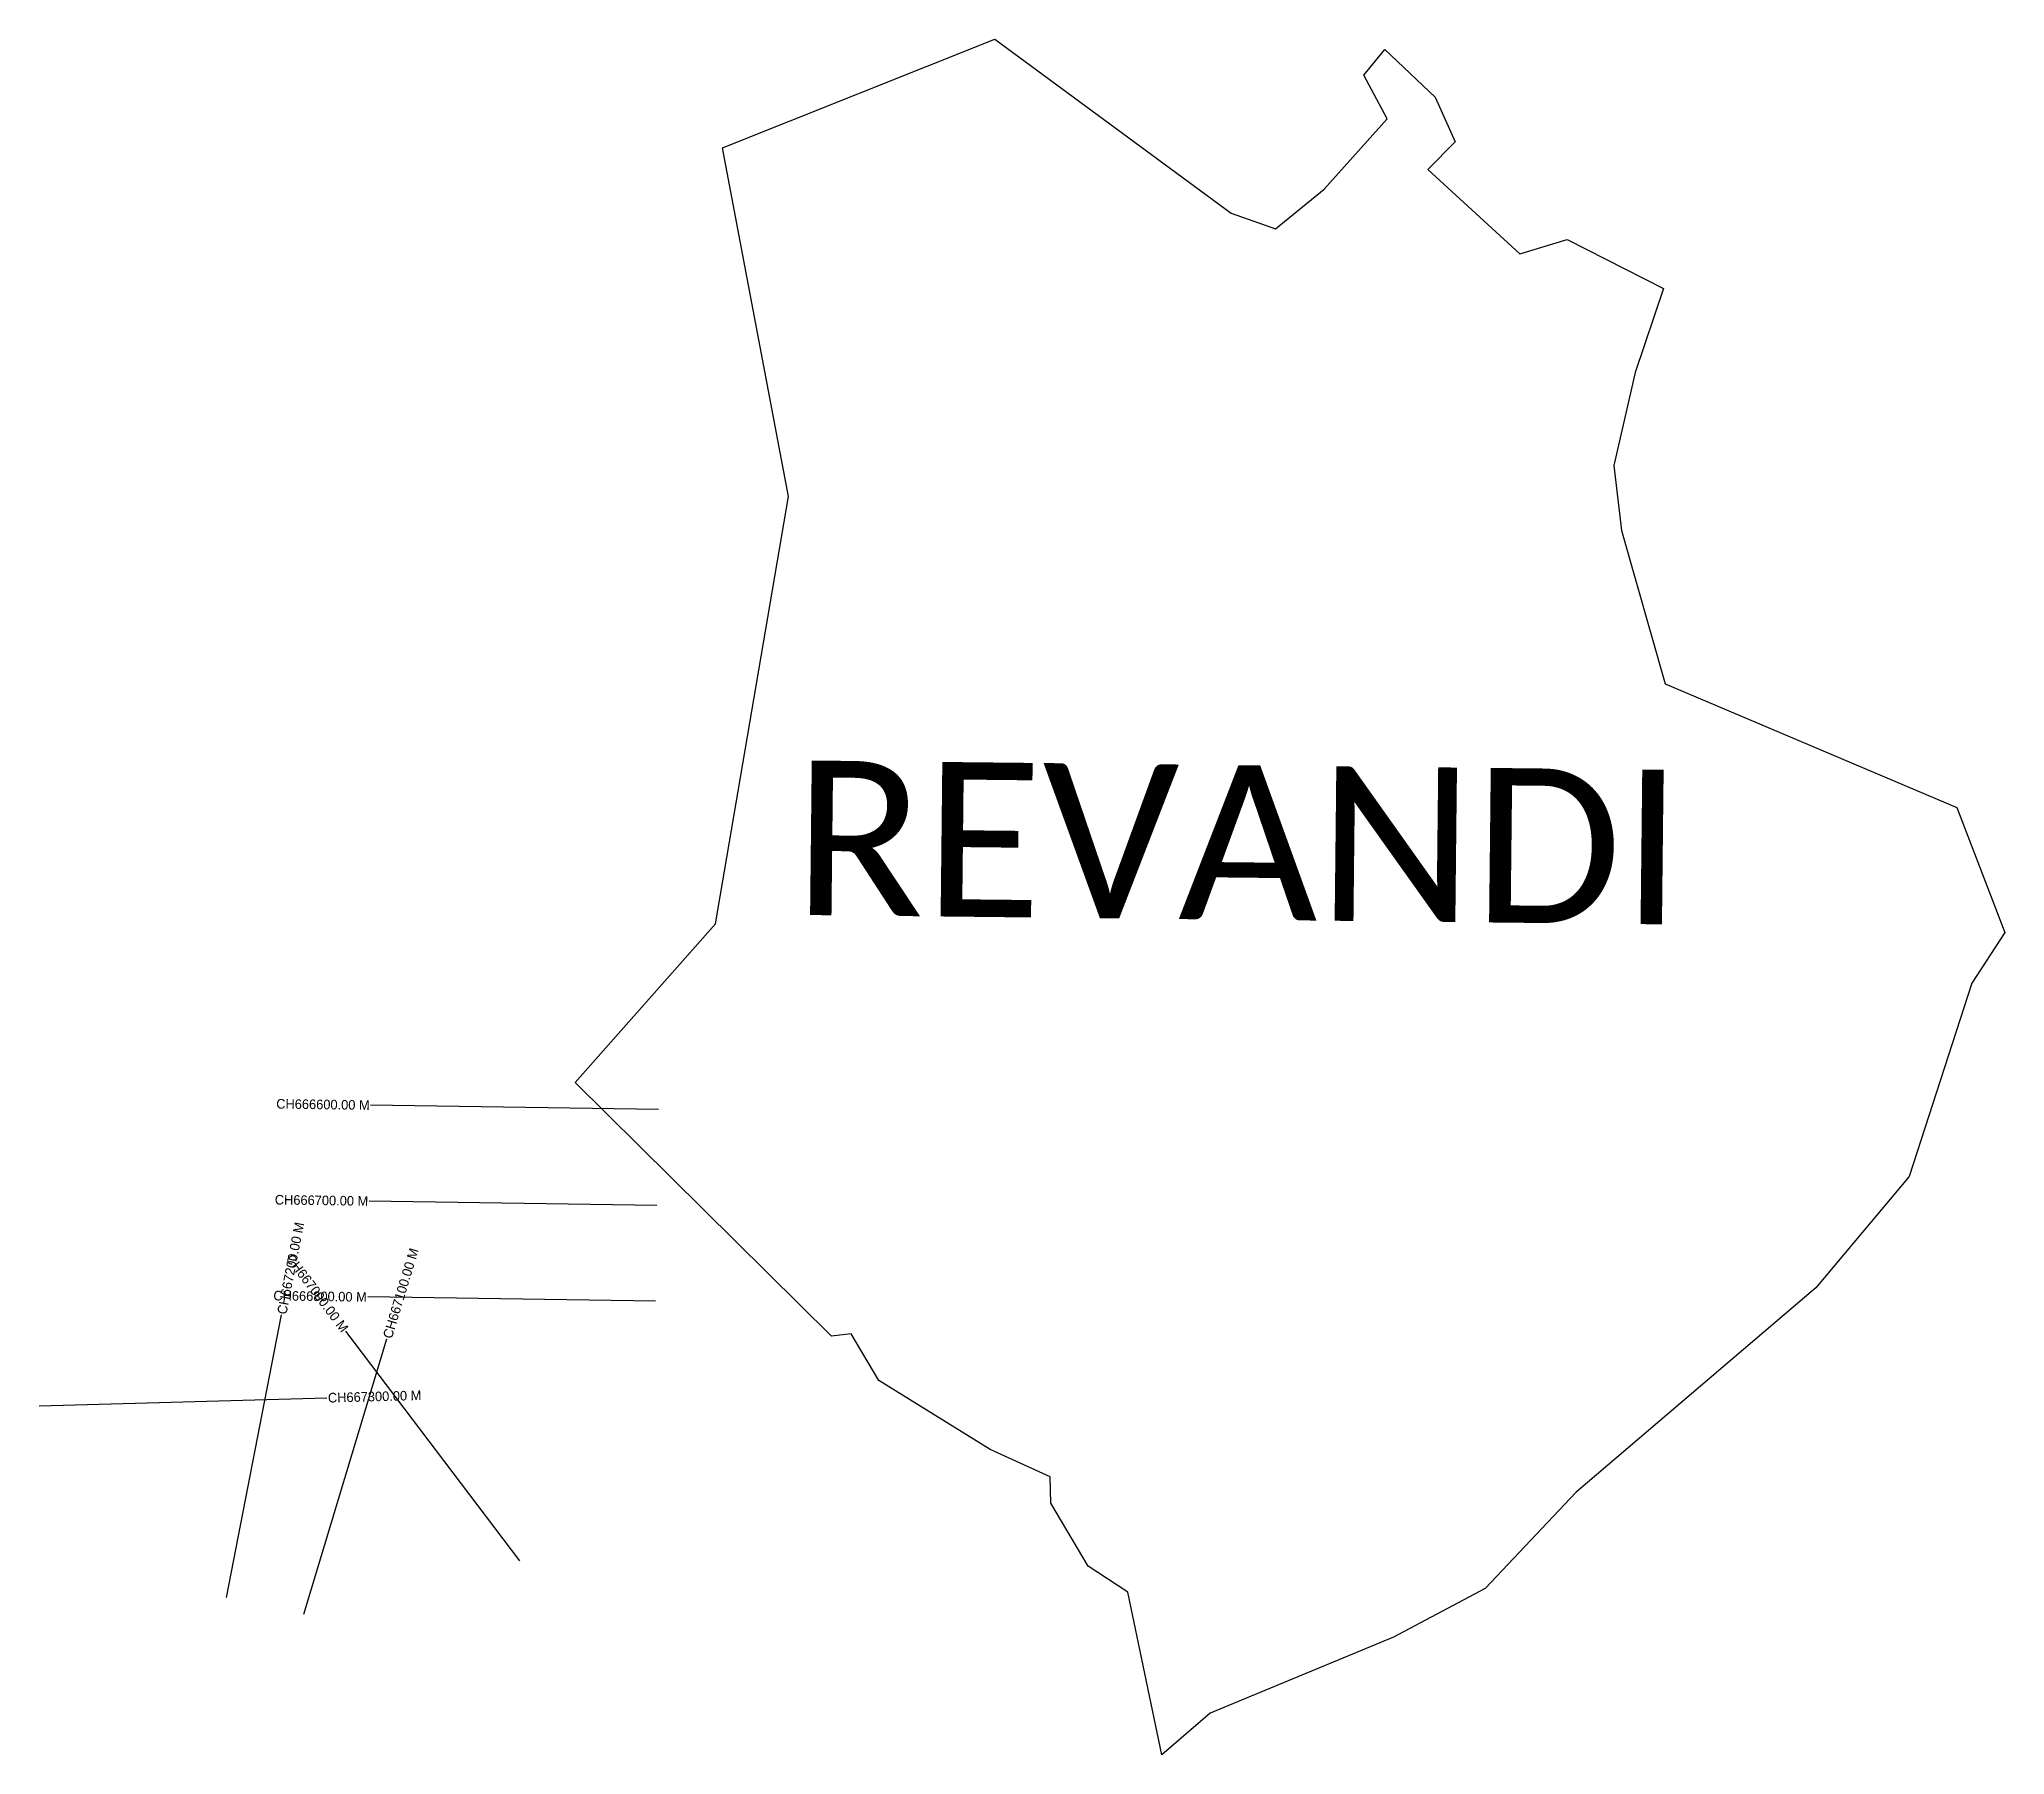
# Model space of a CAD drawing. Header units: metres. Extents: x 334995 to 337044, y 1778698 to 1780486.
import ezdxf
from ezdxf.enums import TextEntityAlignment as Align

# ---------------------------------------------------------------- set-up
doc = ezdxf.new("R2010")
doc.units = ezdxf.units.M
for name, color, linetype in [('CS', 134, 'Continuous'), ('CSMark', 6, 'Continuous'), ('village', 3, 'Continuous'), ('VILLAGE NAME', 250, 'Continuous')]:
    doc.layers.add(name, color=color, linetype=linetype)

msp = doc.modelspace()

# ---------------------------------------------------------------- linework, layer by layer
at = {"layer": 'CS'}
for p, q in [((335640.5, 1779370.5), (335340.6, 1779375)), ((335639, 1779270.5), (335339.1, 1779275)), ((335637.5, 1779170.5), (335337.6, 1779175)), ((335190.4, 1778861.8), (335247.8, 1779156.3)), ((335496, 1778900.1), (335314.9, 1779139.3)), ((335270.8, 1778844.2), (335357.6, 1779131.3)), ((334995.2, 1779061.5), (335295.1, 1779069.9))]:
    msp.add_line(p, q, dxfattribs=at)
at = {"layer": 'village', "color": 3, "true_color": 0x00ff00}
msp.add_polyline3d([(336644.4, 1779974.1, 0), (336689.9, 1779814.1, 0), (336994.1, 1779685.4, 0), (337043.9, 1779555, 0), (337009.5, 1779502.1, 0), (336944.2, 1779300.6, 0), (336846.9, 1779184.6, 0), (336597.4, 1778971.5, 0), (336502.5, 1778871.1, 0), (336406.9, 1778820.5, 0), (336215.6, 1778741.2, 0), (336165.4, 1778697.8, 0), (336130, 1778867.4, 0), (336088.5, 1778894.3, 0), (336049.8, 1778960.1, 0), (336049, 1778987.6, 0), (335986.4, 1779016.1, 0), (335870.3, 1779087.8, 0), (335841.4, 1779136.6, 0), (335820.9, 1779134.2, 0), (335553.7, 1779398.5, 0), (335700, 1779564.2, 0), (335776.1, 1780009.4, 0), (335707.5, 1780372.9, 0), (335991.2, 1780486.2, 0), (336237.7, 1780305.1, 0), (336283.8, 1780288.7, 0), (336334.5, 1780329.9, 0), (336400.1, 1780403.2, 0), (336376, 1780448.8, 0), (336397.8, 1780475.5, 0), (336450.4, 1780426, 0), (336471.2, 1780379.2, 0), (336442.6, 1780350.6, 0), (336538.6, 1780262.6, 0), (336587.8, 1780277.5, 0), (336688.3, 1780226.4, 0), (336658.8, 1780138.9, 0), (336636.5, 1780042, 0)], close=True, dxfattribs=at)

# ---------------------------------------------------------------- texts
at = {"layer": 'CSMark'}
for s, rotation, p in [('CH666600.00 M', 359.14, (335339.6, 1779375)), ('CH666700.00 M', 359.14, (335338.1, 1779275)), ('CH667000.00 M', 307.1271, (335314.3, 1779140.1)), ('CH666800.00 M', 359.14, (335336.6, 1779175))]:
    msp.add_text(s, height=10, rotation=rotation, dxfattribs=at).set_placement(p, align=Align.MIDDLE_RIGHT)
for s, rotation, p in [('CH667200.00 M', 78.9826, (335247.9, 1779157.2)), ('CH667100.00 M', 73.1734, (335357.9, 1779132.3)), ('CH667300.00 M', 1.5927, (335296.1, 1779069.9))]:
    msp.add_text(s, height=10, rotation=rotation, dxfattribs=at).set_placement(p, align=Align.MIDDLE_LEFT)
at = {"layer": 'VILLAGE NAME', "insert": (335782.4, 1779734.5), "char_height": 161.109, "attachment_point": 1, "rotation": 359.3742}
msp.add_mtext_dynamic_manual_height_columns('{\\fCalibri|b0|i0|c0|p34;REVANDI}', width=1589.786, gutter_width=805.5, heights=[0], dxfattribs=at)

doc.saveas('drawing.dxf')
